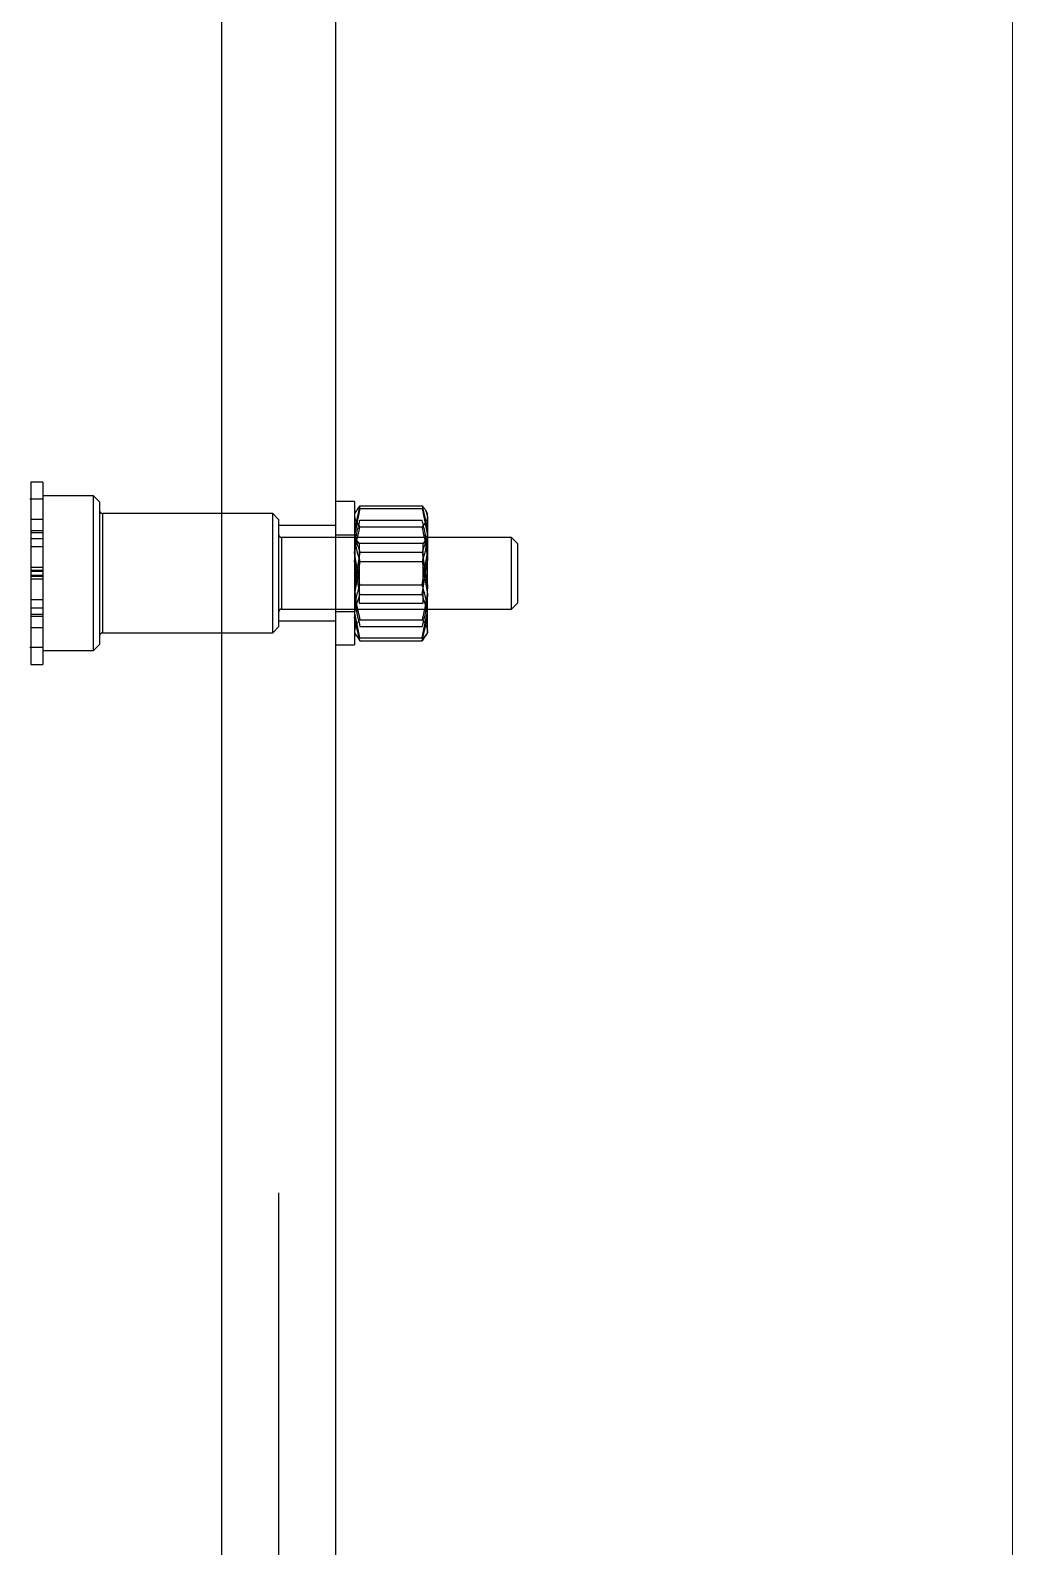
# Model space of a CAD drawing. Header units: metres. Extents: x 0 to 63075, y 0 to 44550.
# Drawn here: x 14364.6 to 14446.9, y 29321.3 to 29448.3 of the extents above; entities that cross this region are included whole.
import ezdxf

# ---------------------------------------------------------------- set-up
doc = ezdxf.new("R2010")
doc.units = ezdxf.units.M
doc.header["$LTSCALE"] = 75
for name, pattern in [('CENTER2', [28.575, 19.05, -3.175, 3.175, -3.175]), ('CENTERX2', [101.6, 63.5, -12.7, 12.7, -12.7]), ('HIDDEN2', [4.7625, 3.175, -1.5875])]:
    doc.linetypes.add(name, pattern=pattern)
for name, color, linetype in [('SC1', 7, 'CENTER2'), ('SDM', 7, 'Continuous'), ('SL4', 4, 'Continuous'), ('ST1', 7, 'HIDDEN2')]:
    doc.layers.add(name, color=color, linetype=linetype)

# ---------------------------------------------------------------- blocks, each defined once
blk = doc.blocks.new('A$Ca53c419a')
at = {"layer": 'SL4'}
for p, q in [((2339.74, 215.76), (3664.71, 215.76)), ((3664.71, 206.24), (2339.74, 206.24)), ((2996.23, 206.24), (2996.23, 204.64)), ((3008.23, 204.64), (3008.23, 206.24)), ((3007.94, 204.64), (2996.23, 204.64)), ((2996.58, 204.19), (2998.52, 204.64)), ((2997.23, 204.64), (2996.97, 204.49)), ((3000.46, 204.19), (3003.28, 204.64)), ((3007.48, 204.49), (3007.23, 204.64)), ((3008.23, 204.64), (3007.94, 204.64)), ((2996.99, 204.45), (2996.58, 204.19)), ((2996.58, 204.19), (2996.58, 198.98)), ((3000.46, 204.19), (3000.46, 198.98)), ((3006.11, 204.19), (3006.11, 198.98)), ((3007.87, 204.19), (3007.87, 198.98)), ((2996.58, 198.98), (2998.52, 198.54)), ((2996.99, 198.72), (2996.58, 198.98)), ((2996.97, 198.68), (2997.23, 198.54)), ((2997.23, 198.54), (2998.52, 198.54)), ((2998.52, 198.54), (3003.28, 198.54)), ((2999.23, 198.54), (2999.23, 191.5)), ((3000.46, 198.98), (3003.28, 198.54)), ((3006.99, 198.54), (3003.28, 198.54)), ((3005.23, 191.5), (3005.23, 198.54)), ((3006.99, 198.54), (3007.23, 198.54)), ((3007.23, 198.54), (3007.48, 198.68)), ((2999.23, 191.5), (2999.73, 191)), ((2999.23, 191.5), (3005.23, 191.5)), ((3004.73, 191), (2999.73, 191)), ((3004.73, 191), (3005.23, 191.5))]:
    blk.add_line(p, q, dxfattribs=at)
for points, knots in [([(2998.52, 204.64), (2998.57, 204.63), (2999.22, 204.63), (2999.87, 204.4), (3000.46, 204.19)], [0, 0, 0, 0, 0.070201, 1, 1, 1, 1]), ([(3003.28, 204.64), (3003.35, 204.63), (3004.3, 204.63), (3005.24, 204.4), (3006.11, 204.19)], [0, 0, 0, 0, 0.070201, 1, 1, 1, 1]), ([(3006.99, 204.64), (3006.91, 204.63), (3006.61, 204.6), (3006.32, 204.36), (3006.11, 204.19)], [0, 0, 0, 0, 0.268634, 1, 1, 1, 1]), ([(3007.87, 204.19), (3007.79, 204.26), (3007.66, 204.39), (3007.53, 204.43), (3007.47, 204.45)], [0, 0, 0, 0, 0.560905, 1, 1, 1, 1]), ([(2998.52, 198.54), (2998.57, 198.54), (2999.22, 198.54), (2999.87, 198.77), (3000.46, 198.98)], [0, 0, 0, 0, 0.070201, 1, 1, 1, 1]), ([(3003.28, 198.54), (3003.35, 198.54), (3004.3, 198.54), (3005.24, 198.77), (3006.11, 198.98)], [0, 0, 0, 0, 0.0702006, 1, 1, 1, 1]), ([(3006.99, 198.54), (3006.91, 198.54), (3006.61, 198.57), (3006.32, 198.81), (3006.11, 198.98)], [0, 0, 0, 0, 0.268634, 1, 1, 1, 1]), ([(3007.87, 198.98), (3007.79, 198.91), (3007.51, 198.65), (3007.21, 198.59), (3006.99, 198.54)], [0, 0, 0, 0, 0.257551, 1, 1, 1, 1])]:
    blk.add_open_spline(points, degree=3, knots=knots, dxfattribs=at)
at = {"layer": 'ST1'}
for p, q in [((3009.87, 231.76), (2994.58, 231.76)), ((2994.58, 231.76), (2994.58, 230.76)), ((2996.03, 231.86), (2996.03, 230.76)), ((2996.03, 231.76), (2996.03, 230.76)), ((2997.68, 231.76), (2997.68, 230.76)), ((2998.63, 231.76), (2998.63, 230.76)), ((2998.8, 231.76), (2998.8, 230.76)), ((2999.32, 231.76), (2999.32, 230.76)), ((3000.03, 231.76), (3000.03, 230.76)), ((3001.73, 230.76), (3001.73, 231.76)), ((3001.98, 231.76), (3001.98, 230.76)), ((3002.06, 231.76), (3002.06, 230.76)), ((3002.39, 231.76), (3002.39, 230.76)), ((3002.48, 231.76), (3002.48, 230.76)), ((3002.73, 231.76), (3002.73, 230.76)), ((3004.43, 230.76), (3004.43, 231.76)), ((3005.13, 231.76), (3005.13, 230.76)), ((3005.65, 231.76), (3005.65, 230.76)), ((3005.82, 231.76), (3005.82, 230.76)), ((3006.77, 231.76), (3006.77, 230.76)), ((3008.43, 230.76), (3008.43, 231.86)), ((3008.43, 230.76), (3008.43, 231.76)), ((3009.87, 230.76), (3009.87, 231.76)), ((3009.87, 230.76), (2994.58, 230.76)), ((2995.75, 230.76), (2995.75, 226.5)), ((3008.7, 226.5), (3008.7, 230.76)), ((2995.75, 226.5), (3008.7, 226.5)), ((2995.75, 226.5), (2996.25, 226)), ((3008.2, 226), (3008.7, 226.5)), ((3008.2, 226), (2996.25, 226)), ((2997.23, 225.75), (2997.23, 211.5)), ((3007.23, 225.75), (2997.27, 225.75)), ((3007.23, 225.75), (2997.27, 225.75)), ((3007.23, 211.5), (3007.23, 225.75)), ((2339.74, 215.76), (3664.71, 215.76)), ((3664.71, 211), (2339.74, 211)), ((2997.23, 211.5), (3007.23, 211.5)), ((2997.23, 211.5), (2997.73, 211)), ((3006.73, 211), (2997.73, 211)), ((2998.23, 211), (2998.23, 206.24)), ((3006.23, 206.24), (3006.23, 211)), ((3006.73, 211), (3007.23, 211.5)), ((3005.23, 210.75), (2999.23, 210.75)), ((3005.23, 210.75), (2999.23, 210.75)), ((2999.23, 210.75), (2999.23, 198.54)), ((3005.23, 198.54), (3005.23, 210.75)), ((2999.03, 206.24), (2999.03, 204.64)), ((3005.43, 204.64), (3005.43, 206.24)), ((2996.81, 204.19), (2999.03, 204.64)), ((2999.23, 204.64), (2999.23, 204.61)), ((3005.23, 204.61), (2999.23, 204.61)), ((3003.2, 204.19), (3000.49, 204.64)), ((3003.99, 204.19), (3001.17, 204.64)), ((3001.25, 204.19), (3003.96, 204.64)), ((3004.73, 204.26), (3005.23, 204.61)), ((3005.23, 204.61), (3005.23, 204.64)), ((3007.64, 204.19), (3005.42, 204.64)), ((3007.87, 204.19), (3005.93, 204.64)), ((2996.81, 204.19), (2996.81, 198.98)), ((2997.78, 204.19), (2997.78, 198.98)), ((2998.34, 204.19), (2998.34, 198.98)), ((3004.73, 204.26), (2999.73, 204.26)), ((2999.73, 204.26), (2999.73, 198.89)), ((3001.25, 204.19), (3001.25, 198.98)), ((3003.2, 204.19), (3003.2, 198.98)), ((3003.99, 204.19), (3003.99, 198.98)), ((3004.73, 198.89), (3004.73, 204.26)), ((3006.67, 204.19), (3006.67, 198.98)), ((3007.64, 204.19), (3007.64, 198.98)), ((2996.81, 198.98), (2999.03, 198.54)), ((2997.3, 198.54), (2997.16, 198.57)), ((2997.3, 198.54), (2997.23, 198.54)), ((2999.73, 198.89), (3004.61, 198.89)), ((3003.2, 198.98), (3000.49, 198.54)), ((3003.99, 198.98), (3001.17, 198.54)), ((3001.25, 198.98), (3003.96, 198.54)), ((3004.61, 198.89), (3004.73, 198.89)), ((3005.23, 198.54), (3004.73, 198.89)), ((3007.64, 198.98), (3005.42, 198.54)), ((3007.87, 198.98), (3005.93, 198.54)), ((3007.29, 198.63), (3007.15, 198.54))]:
    blk.add_line(p, q, dxfattribs=at)
for centre, start, end in [((2996.98, 225.75), 0, 90), ((3007.48, 225.75), 90, 180), ((2998.98, 210.75), 0, 90), ((3005.48, 210.75), 90, 180)]:
    blk.add_arc(centre, 0.25, start, end, dxfattribs=at)
for points, knots in [([(2998.34, 204.19), (2998.27, 204.26), (2997.98, 204.52), (2997.68, 204.58), (2997.46, 204.64)], [0, 0, 0, 0, 0.257551, 1, 1, 1, 1]), ([(3000.49, 204.64), (3000.43, 204.63), (2999.51, 204.63), (2998.62, 204.4), (2997.78, 204.19)], [0, 0, 0, 0, 0.070201, 1, 1, 1, 1]), ([(3001.17, 204.64), (3001.1, 204.63), (3000.15, 204.63), (2999.21, 204.4), (2998.34, 204.19)], [0, 0, 0, 0, 0.070201, 1, 1, 1, 1]), ([(2999.03, 204.64), (2999.08, 204.63), (2999.83, 204.63), (3000.57, 204.4), (3001.25, 204.19)], [0, 0, 0, 0, 0.070201, 1, 1, 1, 1]), ([(3005.42, 204.64), (3005.37, 204.63), (3004.62, 204.63), (3003.88, 204.4), (3003.2, 204.19)], [0, 0, 0, 0, 0.070201, 1, 1, 1, 1]), ([(3003.96, 204.64), (3004.02, 204.63), (3004.94, 204.63), (3005.83, 204.4), (3006.67, 204.19)], [0, 0, 0, 0, 0.070201, 1, 1, 1, 1]), ([(3005.93, 204.64), (3005.88, 204.63), (3005.23, 204.63), (3004.58, 204.4), (3003.99, 204.19)], [0, 0, 0, 0, 0.070201, 1, 1, 1, 1]), ([(2997.46, 198.54), (2997.38, 198.54), (2997.22, 198.54), (2997.06, 198.66), (2996.99, 198.72)], [0, 0, 0, 0, 0.49753, 1, 1, 1, 1]), ([(2998.34, 198.98), (2998.27, 198.91), (2997.98, 198.65), (2997.68, 198.59), (2997.46, 198.54)], [0, 0, 0, 0, 0.2575513, 1, 1, 1, 1]), ([(3000.49, 198.54), (3000.43, 198.54), (2999.51, 198.54), (2998.62, 198.77), (2997.78, 198.98)], [0, 0, 0, 0, 0.070201, 1, 1, 1, 1]), ([(3001.17, 198.54), (3001.1, 198.54), (3000.15, 198.54), (2999.21, 198.77), (2998.34, 198.98)], [0, 0, 0, 0, 0.070201, 1, 1, 1, 1]), ([(2999.03, 198.54), (2999.08, 198.54), (2999.83, 198.54), (3000.57, 198.77), (3001.25, 198.98)], [0, 0, 0, 0, 0.070201, 1, 1, 1, 1]), ([(3005.42, 198.54), (3005.37, 198.54), (3004.62, 198.54), (3003.88, 198.77), (3003.2, 198.98)], [0, 0, 0, 0, 0.0702006, 1, 1, 1, 1]), ([(3003.96, 198.54), (3004.02, 198.54), (3004.94, 198.54), (3005.83, 198.77), (3006.67, 198.98)], [0, 0, 0, 0, 0.0702006, 1, 1, 1, 1]), ([(3005.93, 198.54), (3005.88, 198.54), (3005.23, 198.54), (3004.58, 198.77), (3003.99, 198.98)], [0, 0, 0, 0, 0.0702006, 1, 1, 1, 1])]:
    blk.add_open_spline(points, degree=3, knots=knots, dxfattribs=at)

msp = doc.modelspace()

# ---------------------------------------------------------------- linework, layer by layer
at = {"layer": 'SC1', "color": 7, "linetype": 'CENTERX2', "lineweight": 9}
msp.add_line((14446.85, 28871.35), (14446.85, 42486.1), dxfattribs=at)

# ---------------------------------------------------------------- block references
at = {"layer": 'SDM', "rotation": 90}
msp.add_blockref('A$Ca53c419a', (14596.36, 26400.6), dxfattribs=at)

doc.saveas('drawing.dxf')
